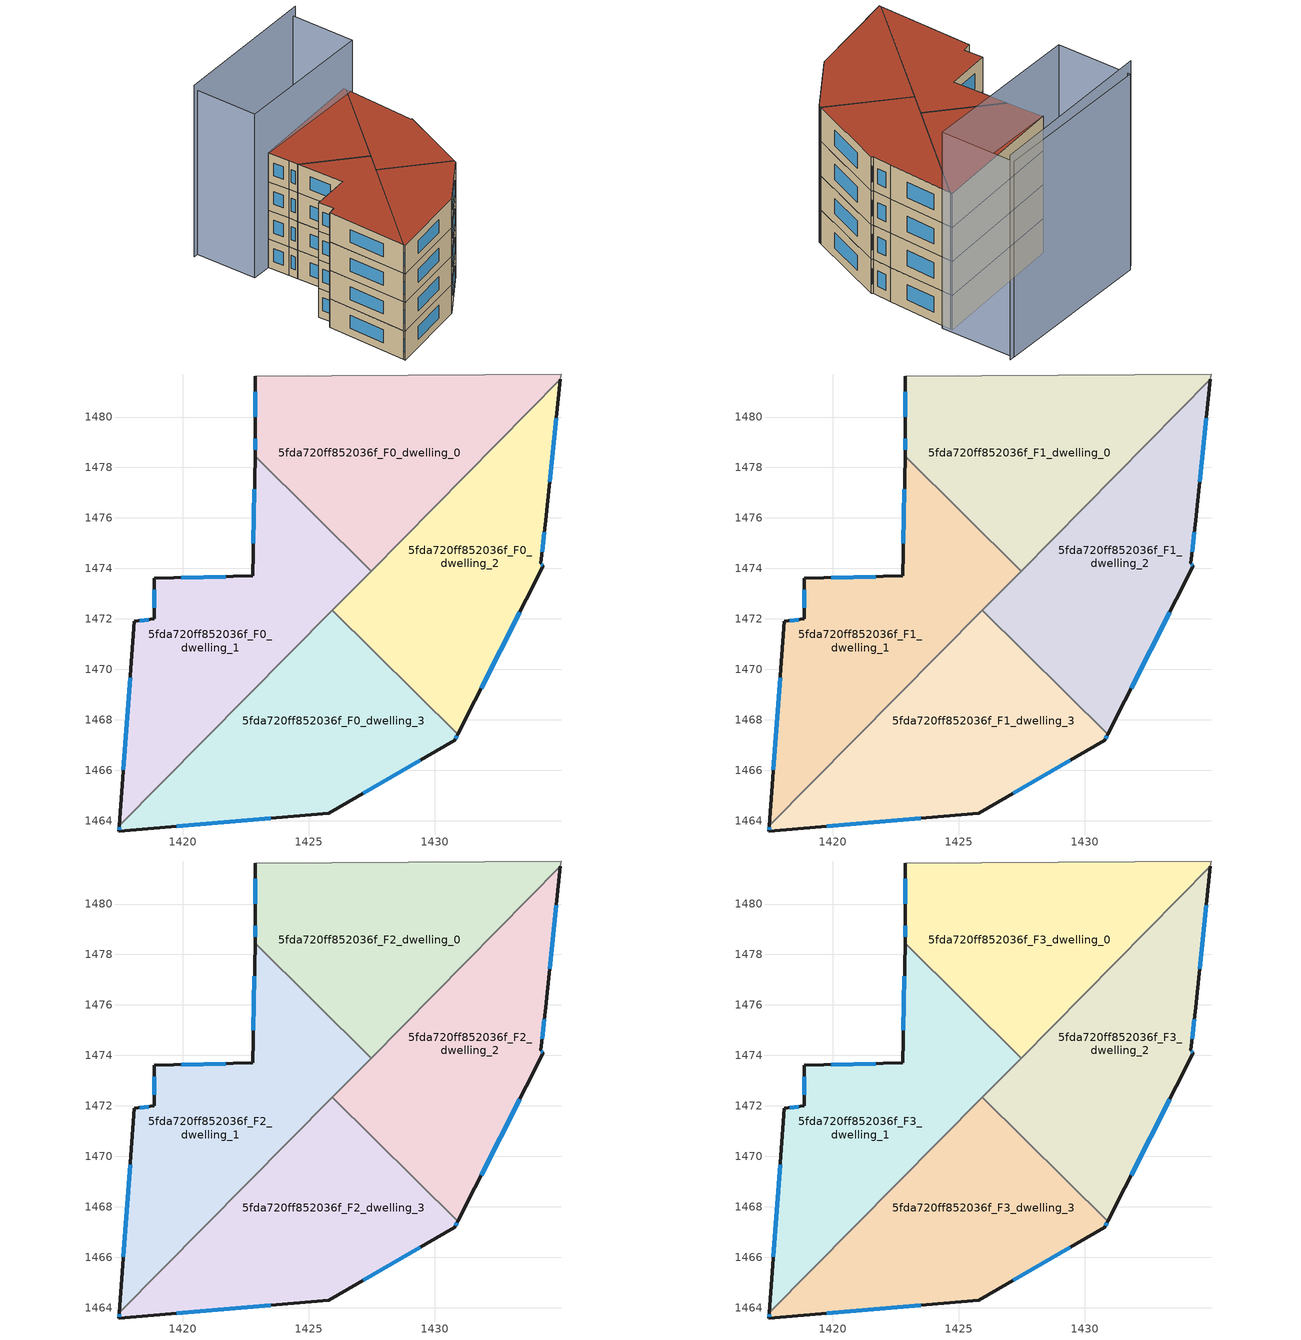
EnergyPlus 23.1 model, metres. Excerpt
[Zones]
5fda720ff852036f_F0_dwelling_0
 floor ground (EU_floor_Construction): 1435,1481.71 1434.97,1481.49 1427.47,1473.9 1422.87,1478.44 1422.89,1479.41 1422.89,1481.61 z0
 wall outside (EU_wall_Construction): 1422.89,1481.61 1422.89,1479.41 1422.87,1478.44 z0:3
 wall adiabatic (EU_wall_Construction): 1434.97,1481.49 1435,1481.71 1422.89,1481.61 z0:3
 wall to 5fda720ff852036f_F0_dwelling_1 (EU_wall_Construction): 1422.87,1478.44 1427.47,1473.9 z0:3
 wall to 5fda720ff852036f_F0_dwelling_2 (EU_wall_Construction): 1427.47,1473.9 1434.97,1481.49 z0:3
 window (EU_Window_Construction): 1422.88,1479.14 1422.87,1478.71 / 1422.89,1481 1422.89,1480.01 z0.83:2.17
5fda720ff852036f_F0_dwelling_1
 floor ground (EU_floor_Construction): 1427.47,1473.9 1417.49,1463.8 1418.08,1471.9 1418.88,1472 1418.88,1473.6 1422.79,1473.7 1422.87,1478.44 z0
 wall outside (EU_wall_Construction): 1422.87,1478.44 1422.79,1473.7 1418.88,1473.6 1418.88,1472 1418.08,1471.9 1417.49,1463.8 z0:3
 wall to 5fda720ff852036f_F0_dwelling_3 (EU_wall_Construction): 1417.49,1463.8 1425.93,1472.34 z0:3
 wall to 5fda720ff852036f_F0_dwelling_2 (EU_wall_Construction): 1425.93,1472.34 1427.47,1473.9 z0:3
 window (EU_Window_Construction): 1418.66,1471.97 1418.3,1471.93 / 1418.88,1473.16 1418.88,1472.44 / 1421.71,1473.67 1419.96,1473.63 / 1422.85,1477.14 1422.81,1475 / 1417.92,1469.67 1417.65,1466.03 z0.83:2.17
5fda720ff852036f_F0_dwelling_2
 floor ground (EU_floor_Construction): 1434.97,1481.49 1434.39,1475.9 1434.19,1474.2 1434.29,1474.1 1430.91,1467.42 1425.93,1472.34 z0
 wall outside (EU_wall_Construction): 1430.91,1467.42 1434.29,1474.1 1434.19,1474.2 1434.39,1475.9 1434.97,1481.49 z0:3
 wall to 5fda720ff852036f_F0_dwelling_3 (EU_wall_Construction): 1425.93,1472.34 1430.9,1467.42 z0:3
 window (EU_Window_Construction): 1434.55,1477.44 1434.81,1479.95 / 1434.25,1474.67 1434.34,1475.43 / 1434.27,1474.13 1434.22,1474.17 / 1431.84,1469.26 1433.36,1472.26 z0.83:2.17
5fda720ff852036f_F0_dwelling_3
 floor ground (EU_floor_Construction): 1430.91,1467.42 1430.79,1467.2 1425.78,1464.29 1417.48,1463.6 1417.49,1463.8 1425.93,1472.34 z0
 wall outside (EU_wall_Construction): 1417.49,1463.8 1417.48,1463.6 1425.78,1464.29 1430.79,1467.2 1430.91,1467.42 z0:3
 window (EU_Window_Construction): 1419.76,1463.79 1423.5,1464.1 / 1417.49,1463.74 1417.48,1463.65 / 1430.82,1467.26 1430.87,1467.36 / 1427.16,1465.09 1429.41,1466.4 z0.83:2.17
5fda720ff852036f_F1_dwelling_0
 floor to 5fda720ff852036f_F0_dwelling_0 (EU_floor_Construction): 1435,1481.71 1434.97,1481.49 1427.47,1473.9 1422.87,1478.44 1422.89,1479.41 1422.89,1481.61 z3
 wall outside (EU_wall_Construction): 1422.89,1481.61 1422.89,1479.41 1422.87,1478.44 z3:6
 wall adiabatic (EU_wall_Construction): 1434.97,1481.49 1435,1481.71 1422.89,1481.61 z3:6
 wall to 5fda720ff852036f_F1_dwelling_1 (EU_wall_Construction): 1422.87,1478.44 1427.47,1473.9 z3:6
 wall to 5fda720ff852036f_F1_dwelling_2 (EU_wall_Construction): 1427.47,1473.9 1434.97,1481.49 z3:6
 window (EU_Window_Construction): 1422.88,1479.14 1422.87,1478.71 / 1422.89,1481 1422.89,1480.01 z3.83:5.17
5fda720ff852036f_F1_dwelling_1
 floor to 5fda720ff852036f_F0_dwelling_1 (EU_floor_Construction): 1427.47,1473.9 1417.49,1463.8 1418.08,1471.9 1418.88,1472 1418.88,1473.6 1422.78,1473.7 1422.87,1478.44 z3
 wall outside (EU_wall_Construction): 1422.87,1478.44 1422.79,1473.7 1418.88,1473.6 1418.88,1472 1418.08,1471.9 1417.49,1463.8 z3:6
 wall to 5fda720ff852036f_F1_dwelling_3 (EU_wall_Construction): 1417.49,1463.8 1425.93,1472.34 z3:6
 wall to 5fda720ff852036f_F1_dwelling_2 (EU_wall_Construction): 1425.93,1472.34 1427.47,1473.9 z3:6
 window (EU_Window_Construction): 1418.66,1471.97 1418.3,1471.93 / 1418.88,1473.16 1418.88,1472.44 / 1421.71,1473.67 1419.96,1473.63 / 1422.85,1477.14 1422.81,1475 / 1417.92,1469.67 1417.65,1466.03 z3.83:5.17
5fda720ff852036f_F1_dwelling_2
 floor to 5fda720ff852036f_F0_dwelling_2 (EU_floor_Construction): 1434.97,1481.49 1434.39,1475.9 1434.19,1474.2 1434.29,1474.1 1430.9,1467.42 1425.93,1472.34 z3
 wall outside (EU_wall_Construction): 1430.91,1467.42 1434.29,1474.1 1434.19,1474.2 1434.39,1475.9 1434.97,1481.49 z3:6
 wall to 5fda720ff852036f_F1_dwelling_3 (EU_wall_Construction): 1425.93,1472.34 1430.9,1467.42 z3:6
 window (EU_Window_Construction): 1434.55,1477.44 1434.81,1479.95 / 1434.25,1474.67 1434.34,1475.43 / 1434.27,1474.13 1434.22,1474.17 / 1431.84,1469.26 1433.36,1472.26 z3.83:5.17
5fda720ff852036f_F1_dwelling_3
 floor to 5fda720ff852036f_F0_dwelling_3 (EU_floor_Construction): 1430.9,1467.42 1430.79,1467.2 1425.78,1464.29 1417.48,1463.6 1417.49,1463.8 1425.93,1472.34 z3
 wall outside (EU_wall_Construction): 1417.49,1463.8 1417.48,1463.6 1425.78,1464.29 1430.79,1467.2 1430.91,1467.42 z3:6
 window (EU_Window_Construction): 1419.76,1463.79 1423.5,1464.1 / 1417.49,1463.74 1417.48,1463.65 / 1430.82,1467.26 1430.87,1467.36 / 1427.16,1465.09 1429.41,1466.4 z3.83:5.17
5fda720ff852036f_F2_dwelling_0
 floor to 5fda720ff852036f_F1_dwelling_0 (EU_floor_Construction): 1435,1481.71 1434.97,1481.49 1427.47,1473.9 1422.87,1478.44 1422.89,1479.41 1422.89,1481.61 z6
 wall outside (EU_wall_Construction): 1422.89,1481.61 1422.89,1479.41 1422.87,1478.44 z6:9
 wall adiabatic (EU_wall_Construction): 1434.97,1481.49 1435,1481.71 1422.89,1481.61 z6:9
 wall to 5fda720ff852036f_F2_dwelling_1 (EU_wall_Construction): 1422.87,1478.44 1427.47,1473.9 z6:9
 wall to 5fda720ff852036f_F2_dwelling_2 (EU_wall_Construction): 1427.47,1473.9 1434.97,1481.49 z6:9
 window (EU_Window_Construction): 1422.88,1479.14 1422.87,1478.71 / 1422.89,1481 1422.89,1480.01 z6.83:8.17
5fda720ff852036f_F2_dwelling_1
 floor to 5fda720ff852036f_F1_dwelling_1 (EU_floor_Construction): 1427.47,1473.9 1417.49,1463.8 1418.08,1471.9 1418.88,1472 1418.88,1473.6 1422.78,1473.7 1422.87,1478.44 z6
 wall outside (EU_wall_Construction): 1422.87,1478.44 1422.79,1473.7 1418.88,1473.6 1418.88,1472 1418.08,1471.9 1417.49,1463.8 z6:9
 wall to 5fda720ff852036f_F2_dwelling_3 (EU_wall_Construction): 1417.49,1463.8 1425.93,1472.34 z6:9
 wall to 5fda720ff852036f_F2_dwelling_2 (EU_wall_Construction): 1425.93,1472.34 1427.47,1473.9 z6:9
 window (EU_Window_Construction): 1418.66,1471.97 1418.3,1471.93 / 1418.88,1473.16 1418.88,1472.44 / 1421.71,1473.67 1419.96,1473.63 / 1422.85,1477.14 1422.81,1475 / 1417.92,1469.67 1417.65,1466.03 z6.83:8.17
5fda720ff852036f_F2_dwelling_2
 floor to 5fda720ff852036f_F1_dwelling_2 (EU_floor_Construction): 1434.97,1481.49 1434.39,1475.9 1434.19,1474.2 1434.29,1474.1 1430.9,1467.42 1425.93,1472.34 z6
 wall outside (EU_wall_Construction): 1430.91,1467.42 1434.29,1474.1 1434.19,1474.2 1434.39,1475.9 1434.97,1481.49 z6:9
 wall to 5fda720ff852036f_F2_dwelling_3 (EU_wall_Construction): 1425.93,1472.34 1430.9,1467.42 z6:9
 window (EU_Window_Construction): 1434.55,1477.44 1434.81,1479.95 / 1434.25,1474.67 1434.34,1475.43 / 1434.27,1474.13 1434.22,1474.17 / 1431.84,1469.26 1433.36,1472.26 z6.83:8.17
5fda720ff852036f_F2_dwelling_3
 floor to 5fda720ff852036f_F1_dwelling_3 (EU_floor_Construction): 1430.9,1467.42 1430.79,1467.2 1425.78,1464.29 1417.48,1463.6 1417.49,1463.8 1425.93,1472.34 z6
 wall outside (EU_wall_Construction): 1417.49,1463.8 1417.48,1463.6 1425.78,1464.29 1430.79,1467.2 1430.91,1467.42 z6:9
 window (EU_Window_Construction): 1419.76,1463.79 1423.5,1464.1 / 1417.49,1463.74 1417.48,1463.65 / 1430.82,1467.26 1430.87,1467.36 / 1427.16,1465.09 1429.41,1466.4 z6.83:8.17
5fda720ff852036f_F3_dwelling_0
 floor to 5fda720ff852036f_F2_dwelling_0 (EU_floor_Construction): 1435,1481.71 1434.97,1481.49 1427.47,1473.9 1422.87,1478.44 1422.89,1479.41 1422.89,1481.61 z9
 wall outside (EU_wall_Construction): 1422.89,1481.61 1422.89,1479.41 1422.87,1478.44 z9:12
 wall adiabatic (EU_wall_Construction): 1434.97,1481.49 1435,1481.71 1422.89,1481.61 z9:12
 wall to 5fda720ff852036f_F3_dwelling_1 (EU_wall_Construction): 1422.87,1478.44 1427.47,1473.9 z9:12
 wall to 5fda720ff852036f_F3_dwelling_2 (EU_wall_Construction): 1427.47,1473.9 1434.97,1481.49 z9:12
 window (EU_Window_Construction): 1422.88,1479.14 1422.87,1478.71 / 1422.89,1481 1422.89,1480.01 z9.83:11.17
 roof outside (EU_roof_Construction): 1427.47,1473.9 1434.97,1481.49 1435,1481.71 1422.89,1481.61 1422.89,1479.41 1422.87,1478.44 z12
5fda720ff852036f_F3_dwelling_1
 floor to 5fda720ff852036f_F2_dwelling_1 (EU_floor_Construction): 1427.47,1473.9 1417.49,1463.8 1418.08,1471.9 1418.88,1472 1418.88,1473.6 1422.78,1473.7 1422.87,1478.44 z9
 wall outside (EU_wall_Construction): 1422.87,1478.44 1422.79,1473.7 1418.88,1473.6 1418.88,1472 1418.08,1471.9 1417.49,1463.8 z9:12
 wall to 5fda720ff852036f_F3_dwelling_3 (EU_wall_Construction): 1417.49,1463.8 1425.93,1472.34 z9:12
 wall to 5fda720ff852036f_F3_dwelling_2 (EU_wall_Construction): 1425.93,1472.34 1427.47,1473.9 z9:12
 window (EU_Window_Construction): 1418.66,1471.97 1418.3,1471.93 / 1418.88,1473.16 1418.88,1472.44 / 1421.71,1473.67 1419.96,1473.63 / 1422.85,1477.14 1422.81,1475 / 1417.92,1469.67 1417.65,1466.03 z9.83:11.17
 roof outside (EU_roof_Construction): 1417.49,1463.8 1427.47,1473.9 1422.87,1478.44 1422.79,1473.7 1418.88,1473.6 1418.88,1472 1418.08,1471.9 z12
5fda720ff852036f_F3_dwelling_2
 floor to 5fda720ff852036f_F2_dwelling_2 (EU_floor_Construction): 1434.97,1481.49 1434.39,1475.9 1434.19,1474.2 1434.29,1474.1 1430.9,1467.42 1425.93,1472.34 z9
 wall outside (EU_wall_Construction): 1430.91,1467.42 1434.29,1474.1 1434.19,1474.2 1434.39,1475.9 1434.97,1481.49 z9:12
 wall to 5fda720ff852036f_F3_dwelling_3 (EU_wall_Construction): 1425.93,1472.34 1430.9,1467.42 z9:12
 window (EU_Window_Construction): 1434.55,1477.44 1434.81,1479.95 / 1434.25,1474.67 1434.34,1475.43 / 1434.27,1474.13 1434.22,1474.17 / 1431.84,1469.26 1433.36,1472.26 z9.83:11.17
 roof outside (EU_roof_Construction): 1430.91,1467.42 1434.29,1474.1 1434.19,1474.2 1434.39,1475.9 1434.97,1481.49 1425.93,1472.34 z12
5fda720ff852036f_F3_dwelling_3
 floor to 5fda720ff852036f_F2_dwelling_3 (EU_floor_Construction): 1430.9,1467.42 1430.79,1467.2 1425.78,1464.29 1417.48,1463.6 1417.49,1463.8 1425.93,1472.34 z9
 wall outside (EU_wall_Construction): 1417.49,1463.8 1417.48,1463.6 1425.78,1464.29 1430.79,1467.2 1430.91,1467.42 z9:12
 window (EU_Window_Construction): 1419.76,1463.79 1423.5,1464.1 / 1417.49,1463.74 1417.48,1463.65 / 1430.82,1467.26 1430.87,1467.36 / 1427.16,1465.09 1429.41,1466.4 z9.83:11.17
 roof outside (EU_roof_Construction): 1430.79,1467.2 1430.91,1467.42 1425.93,1472.34 1417.49,1463.8 1417.48,1463.6 1425.78,1464.29 z12
shading: 1421.19,1488.11 1435.5,1487.41 / 1435.5,1487.41 1435.18,1480.94 / 1435.18,1480.94 1420.87,1481.64 / 1420.87,1481.64 1421.19,1488.11 z0:17.2; 1435.92,1487.4 1420.73,1487.86 z0:18
[Building]
EU S2 Campaign: North Axis=0; Terrain=City; Solar Distribution=FullExterior
[Site:Location]
Lyon-Bron: Latitude=45.75; Longitude=5; Time Zone=1; Elevation=198
[SizingPeriod:WeatherFileDays]
AnnualSizingPeriod: Begin Month=1; Begin Day of Month=1; End Month=12; End Day of Month=31; Day of Week for Start Day=Monday; Use Weather File Daylight Saving Period=No; Use Weather File Rain and Snow Indicators=No
[MATERIAL]
EU_InternalMass_Material: Roughness=MediumRough; Thickness=0.1; Conductivity=1; Density=1800; Specific Heat=900; Thermal Absorptance=0.9; Solar Absorptance=0.7; Visible Absorptance=0.7
[MATERIAL:NOMASS] Roughness=MediumRough; Thermal Absorptance=0.9; Solar Absorptance=0.7; Visible Absorptance=0.7
Name | Thermal Resistance
EU_wall_NoMass | 0.87146
EU_roof_NoMass | 0.842276
EU_floor_NoMass | 0.496999
[WINDOWMATERIAL:SIMPLEGLAZINGSYSTEM]
EU_Window_SimpleGlazing: UFactor=2.2525; Solar Heat Gain Coefficient=0.76; Visible Transmittance=0.76
[CONSTRUCTION]
EU_wall_Construction: EU_wall_NoMass
EU_roof_Construction: EU_roof_NoMass
EU_floor_Construction: EU_floor_NoMass
EU_Window_Construction: EU_Window_SimpleGlazing
EU_InternalMass_Construction: EU_InternalMass_Material
[ZONE] Type=1; Multiplier=1; Ceiling Height=autocalculate; Floor Area=autocalculate; Part of Total Floor Area=Yes
Name | Volume
5fda720ff852036f_F0_dwelling_0 | 164.766
5fda720ff852036f_F1_dwelling_0; 5fda720ff852036f_F2_dwelling_0; 5fda720ff852036f_F3_dwelling_0 | 164.767
5fda720ff852036f_F0_dwelling_1; 5fda720ff852036f_F1_dwelling_1; 5fda720ff852036f_F2_dwelling_1; 5fda720ff852036f_F3_dwelling_1 | 164.772
5fda720ff852036f_F0_dwelling_2; 5fda720ff852036f_F1_dwelling_2; 5fda720ff852036f_F2_dwelling_2; 5fda720ff852036f_F3_dwelling_2 | 164.76
5fda720ff852036f_F0_dwelling_3; 5fda720ff852036f_F1_dwelling_3; 5fda720ff852036f_F2_dwelling_3; 5fda720ff852036f_F3_dwelling_3 | 164.783
[INTERNALMASS] Construction=EU_InternalMass_Construction
Name | Zone or ZoneList | Surface Area
5fda720ff852036f_F0_dwelling_0_EU_InternalMass | 5fda720ff852036f_F0_dwelling_0 | 54.9249
5fda720ff852036f_F0_dwelling_1_EU_InternalMass | 5fda720ff852036f_F0_dwelling_1 | 54.9238
5fda720ff852036f_F0_dwelling_2_EU_InternalMass | 5fda720ff852036f_F0_dwelling_2 | 54.9201
5fda720ff852036f_F0_dwelling_3_EU_InternalMass | 5fda720ff852036f_F0_dwelling_3 | 54.9272
5fda720ff852036f_F1_dwelling_0_EU_InternalMass | 5fda720ff852036f_F1_dwelling_0 | 54.9249
5fda720ff852036f_F1_dwelling_1_EU_InternalMass | 5fda720ff852036f_F1_dwelling_1 | 54.9238
5fda720ff852036f_F1_dwelling_2_EU_InternalMass | 5fda720ff852036f_F1_dwelling_2 | 54.9201
5fda720ff852036f_F1_dwelling_3_EU_InternalMass | 5fda720ff852036f_F1_dwelling_3 | 54.9272
5fda720ff852036f_F2_dwelling_0_EU_InternalMass | 5fda720ff852036f_F2_dwelling_0 | 54.9249
5fda720ff852036f_F2_dwelling_1_EU_InternalMass | 5fda720ff852036f_F2_dwelling_1 | 54.9238
5fda720ff852036f_F2_dwelling_2_EU_InternalMass | 5fda720ff852036f_F2_dwelling_2 | 54.9201
5fda720ff852036f_F2_dwelling_3_EU_InternalMass | 5fda720ff852036f_F2_dwelling_3 | 54.9272
5fda720ff852036f_F3_dwelling_0_EU_InternalMass | 5fda720ff852036f_F3_dwelling_0 | 54.9249
5fda720ff852036f_F3_dwelling_1_EU_InternalMass | 5fda720ff852036f_F3_dwelling_1 | 54.9238
5fda720ff852036f_F3_dwelling_2_EU_InternalMass | 5fda720ff852036f_F3_dwelling_2 | 54.9201
5fda720ff852036f_F3_dwelling_3_EU_InternalMass | 5fda720ff852036f_F3_dwelling_3 | 54.9272
[OTHEREQUIPMENT] Fuel Type=Electricity; Design Level Calculation Method=Watts/Area; Power per Zone Floor Area=1; Fraction Latent=0; Fraction Radiant=0; Fraction Lost=0; Carbon Dioxide Generation Rate=0; EndUse Subcategory=EU_Step8_InternalGains
Name | Zone or ZoneList or Space or SpaceList | Schedule
EU_Step8_InternalGain_5fda720ff852036f_F0_dwelling_0_f000 | 5fda720ff852036f_F0_dwelling_0 | EU_Step8_GainSchedule_5fda720ff852036f_F0_dwelling_0_f000
EU_Step8_InternalGain_5fda720ff852036f_F0_dwelling_1_f000 | 5fda720ff852036f_F0_dwelling_1 | EU_Step8_GainSchedule_5fda720ff852036f_F0_dwelling_1_f000
EU_Step8_InternalGain_5fda720ff852036f_F0_dwelling_2_f000 | 5fda720ff852036f_F0_dwelling_2 | EU_Step8_GainSchedule_5fda720ff852036f_F0_dwelling_2_f000
EU_Step8_InternalGain_5fda720ff852036f_F0_dwelling_3_f000 | 5fda720ff852036f_F0_dwelling_3 | EU_Step8_GainSchedule_5fda720ff852036f_F0_dwelling_3_f000
EU_Step8_InternalGain_5fda720ff852036f_F1_dwelling_0_f000 | 5fda720ff852036f_F1_dwelling_0 | EU_Step8_GainSchedule_5fda720ff852036f_F1_dwelling_0_f000
EU_Step8_InternalGain_5fda720ff852036f_F1_dwelling_1_f000 | 5fda720ff852036f_F1_dwelling_1 | EU_Step8_GainSchedule_5fda720ff852036f_F1_dwelling_1_f000
EU_Step8_InternalGain_5fda720ff852036f_F1_dwelling_2_f000 | 5fda720ff852036f_F1_dwelling_2 | EU_Step8_GainSchedule_5fda720ff852036f_F1_dwelling_2_f000
EU_Step8_InternalGain_5fda720ff852036f_F1_dwelling_3_f000 | 5fda720ff852036f_F1_dwelling_3 | EU_Step8_GainSchedule_5fda720ff852036f_F1_dwelling_3_f000
EU_Step8_InternalGain_5fda720ff852036f_F2_dwelling_0_f000 | 5fda720ff852036f_F2_dwelling_0 | EU_Step8_GainSchedule_5fda720ff852036f_F2_dwelling_0_f000
EU_Step8_InternalGain_5fda720ff852036f_F2_dwelling_1_f000 | 5fda720ff852036f_F2_dwelling_1 | EU_Step8_GainSchedule_5fda720ff852036f_F2_dwelling_1_f000
EU_Step8_InternalGain_5fda720ff852036f_F2_dwelling_2_f000 | 5fda720ff852036f_F2_dwelling_2 | EU_Step8_GainSchedule_5fda720ff852036f_F2_dwelling_2_f000
EU_Step8_InternalGain_5fda720ff852036f_F2_dwelling_3_f000 | 5fda720ff852036f_F2_dwelling_3 | EU_Step8_GainSchedule_5fda720ff852036f_F2_dwelling_3_f000
EU_Step8_InternalGain_5fda720ff852036f_F3_dwelling_0_f000 | 5fda720ff852036f_F3_dwelling_0 | EU_Step8_GainSchedule_5fda720ff852036f_F3_dwelling_0_f000
EU_Step8_InternalGain_5fda720ff852036f_F3_dwelling_1_f000 | 5fda720ff852036f_F3_dwelling_1 | EU_Step8_GainSchedule_5fda720ff852036f_F3_dwelling_1_f000
EU_Step8_InternalGain_5fda720ff852036f_F3_dwelling_2_f000 | 5fda720ff852036f_F3_dwelling_2 | EU_Step8_GainSchedule_5fda720ff852036f_F3_dwelling_2_f000
EU_Step8_InternalGain_5fda720ff852036f_F3_dwelling_3_f000 | 5fda720ff852036f_F3_dwelling_3 | EU_Step8_GainSchedule_5fda720ff852036f_F3_dwelling_3_f000
[ZONEVENTILATION:DESIGNFLOWRATE] Schedule=EU_AlwaysOn; Design Flow Rate Calculation Method=AirChanges/Hour; Air Changes per Hour=0.425; Ventilation Type=Natural; Fan Pressure Rise=0; Fan Total Efficiency=1; Constant Term Coefficient=1; Temperature Term Coefficient=0; Velocity Term Coefficient=0; Velocity Squared Term Coefficient=0; Minimum Indoor Temperature=-100; Maximum Indoor Temperature=100; Delta Temperature=-100; Minimum Outdoor Temperature=-100; Maximum Outdoor Temperature=100; Maximum Wind Speed=40
Name | Zone or ZoneList or Space or SpaceList
EU_ConstantAir_5fda720ff852036f_F0_dwelling_0 | 5fda720ff852036f_F0_dwelling_0
EU_ConstantAir_5fda720ff852036f_F0_dwelling_1 | 5fda720ff852036f_F0_dwelling_1
EU_ConstantAir_5fda720ff852036f_F0_dwelling_2 | 5fda720ff852036f_F0_dwelling_2
EU_ConstantAir_5fda720ff852036f_F0_dwelling_3 | 5fda720ff852036f_F0_dwelling_3
EU_ConstantAir_5fda720ff852036f_F1_dwelling_0 | 5fda720ff852036f_F1_dwelling_0
EU_ConstantAir_5fda720ff852036f_F1_dwelling_1 | 5fda720ff852036f_F1_dwelling_1
EU_ConstantAir_5fda720ff852036f_F1_dwelling_2 | 5fda720ff852036f_F1_dwelling_2
EU_ConstantAir_5fda720ff852036f_F1_dwelling_3 | 5fda720ff852036f_F1_dwelling_3
EU_ConstantAir_5fda720ff852036f_F2_dwelling_0 | 5fda720ff852036f_F2_dwelling_0
EU_ConstantAir_5fda720ff852036f_F2_dwelling_1 | 5fda720ff852036f_F2_dwelling_1
EU_ConstantAir_5fda720ff852036f_F2_dwelling_2 | 5fda720ff852036f_F2_dwelling_2
EU_ConstantAir_5fda720ff852036f_F2_dwelling_3 | 5fda720ff852036f_F2_dwelling_3
EU_ConstantAir_5fda720ff852036f_F3_dwelling_0 | 5fda720ff852036f_F3_dwelling_0
EU_ConstantAir_5fda720ff852036f_F3_dwelling_1 | 5fda720ff852036f_F3_dwelling_1
EU_ConstantAir_5fda720ff852036f_F3_dwelling_2 | 5fda720ff852036f_F3_dwelling_2
EU_ConstantAir_5fda720ff852036f_F3_dwelling_3 | 5fda720ff852036f_F3_dwelling_3
[HVACTEMPLATE:THERMOSTAT] Constant Heating Setpoint=20; Constant Cooling Setpoint=50
EU_HeatOnly_5fda720ff852036f_F0_dwelling_0; EU_HeatOnly_5fda720ff852036f_F0_dwelling_1; EU_HeatOnly_5fda720ff852036f_F0_dwelling_2; EU_HeatOnly_5fda720ff852036f_F0_dwelling_3; EU_HeatOnly_5fda720ff852036f_F1_dwelling_0; EU_HeatOnly_5fda720ff852036f_F1_dwelling_1; EU_HeatOnly_5fda720ff852036f_F1_dwelling_2; EU_HeatOnly_5fda720ff852036f_F1_dwelling_3; EU_HeatOnly_5fda720ff852036f_F2_dwelling_0; EU_HeatOnly_5fda720ff852036f_F2_dwelling_1; EU_HeatOnly_5fda720ff852036f_F2_dwelling_2; EU_HeatOnly_5fda720ff852036f_F2_dwelling_3; EU_HeatOnly_5fda720ff852036f_F3_dwelling_0; EU_HeatOnly_5fda720ff852036f_F3_dwelling_1; EU_HeatOnly_5fda720ff852036f_F3_dwelling_2; EU_HeatOnly_5fda720ff852036f_F3_dwelling_3
[HVACTEMPLATE:ZONE:IDEALLOADSAIRSYSTEM] System Availability Schedule=EU_AlwaysOn; Maximum Heating Supply Air Temperature=50; Minimum Cooling Supply Air Temperature=13; Maximum Heating Supply Air Humidity Ratio=0.0156; Minimum Cooling Supply Air Humidity Ratio=0.0077; Heating Limit=NoLimit; Cooling Limit=NoLimit; Heating Availability Schedule=EU_AlwaysOn; Cooling Availability Schedule=EU_CoolingOff; Dehumidification Control Type=ConstantSensibleHeatRatio; Cooling Sensible Heat Ratio=0.7; Dehumidification Setpoint=60; Humidification Control Type=None; Humidification Setpoint=30; Outdoor Air Method=None; Outdoor Air Flow Rate per Person=0.00944; Outdoor Air Flow Rate per Zone Floor Area=0; Outdoor Air Flow Rate per Zone=0; Demand Controlled Ventilation Type=None; Outdoor Air Economizer Type=NoEconomizer; Heat Recovery Type=None; Sensible Heat Recovery Effectiveness=0.7; Latent Heat Recovery Effectiveness=0.65
Name | Template Thermostat
5fda720ff852036f_F0_dwelling_0 | EU_HeatOnly_5fda720ff852036f_F0_dwelling_0
5fda720ff852036f_F0_dwelling_1 | EU_HeatOnly_5fda720ff852036f_F0_dwelling_1
5fda720ff852036f_F0_dwelling_2 | EU_HeatOnly_5fda720ff852036f_F0_dwelling_2
5fda720ff852036f_F0_dwelling_3 | EU_HeatOnly_5fda720ff852036f_F0_dwelling_3
5fda720ff852036f_F1_dwelling_0 | EU_HeatOnly_5fda720ff852036f_F1_dwelling_0
5fda720ff852036f_F1_dwelling_1 | EU_HeatOnly_5fda720ff852036f_F1_dwelling_1
5fda720ff852036f_F1_dwelling_2 | EU_HeatOnly_5fda720ff852036f_F1_dwelling_2
5fda720ff852036f_F1_dwelling_3 | EU_HeatOnly_5fda720ff852036f_F1_dwelling_3
5fda720ff852036f_F2_dwelling_0 | EU_HeatOnly_5fda720ff852036f_F2_dwelling_0
5fda720ff852036f_F2_dwelling_1 | EU_HeatOnly_5fda720ff852036f_F2_dwelling_1
5fda720ff852036f_F2_dwelling_2 | EU_HeatOnly_5fda720ff852036f_F2_dwelling_2
5fda720ff852036f_F2_dwelling_3 | EU_HeatOnly_5fda720ff852036f_F2_dwelling_3
5fda720ff852036f_F3_dwelling_0 | EU_HeatOnly_5fda720ff852036f_F3_dwelling_0
5fda720ff852036f_F3_dwelling_1 | EU_HeatOnly_5fda720ff852036f_F3_dwelling_1
5fda720ff852036f_F3_dwelling_2 | EU_HeatOnly_5fda720ff852036f_F3_dwelling_2
5fda720ff852036f_F3_dwelling_3 | EU_HeatOnly_5fda720ff852036f_F3_dwelling_3
[SIZING:ZONE] Zone Cooling Design Supply Air Temperature Input Method=SupplyAirTemperature; Zone Cooling Design Supply Air Temperature=13; Zone Heating Design Supply Air Temperature Input Method=SupplyAirTemperature; Zone Heating Design Supply Air Temperature=50; Zone Cooling Design Supply Air Humidity Ratio=0.008; Zone Heating Design Supply Air Humidity Ratio=0.008; Cooling Design Air Flow Method=DesignDay; Cooling Design Air Flow Rate=0; Cooling Minimum Air Flow per Zone Floor Area=0.000762; Cooling Minimum Air Flow=0; Cooling Minimum Air Flow Fraction=0.2; Heating Design Air Flow Method=DesignDay; Heating Design Air Flow Rate=0; Heating Maximum Air Flow per Zone Floor Area=0.002032; Heating Maximum Air Flow=0.141576; Heating Maximum Air Flow Fraction=0.3; Account for Dedicated Outdoor Air System=No; Dedicated Outdoor Air System Control Strategy=NeutralSupplyAir; Dedicated Outdoor Air Low Setpoint Temperature for Design=autosize; Dedicated Outdoor Air High Setpoint Temperature for Design=autosize; Zone Load Sizing Method=Sensible Load Only No Latent Load; Zone Latent Cooling Design Supply Air Humidity Ratio Input Method=HumidityRatioDifference; Zone Cooling Design Supply Air Humidity Ratio Difference=0.005; Zone Latent Heating Design Supply Air Humidity Ratio Input Method=HumidityRatioDifference; Zone Humidification Design Supply Air Humidity Ratio Difference=0.005
5fda720ff852036f_F0_dwelling_0; 5fda720ff852036f_F0_dwelling_1; 5fda720ff852036f_F0_dwelling_2; 5fda720ff852036f_F0_dwelling_3; 5fda720ff852036f_F1_dwelling_0; 5fda720ff852036f_F1_dwelling_1; 5fda720ff852036f_F1_dwelling_2; 5fda720ff852036f_F1_dwelling_3; 5fda720ff852036f_F2_dwelling_0; 5fda720ff852036f_F2_dwelling_1; 5fda720ff852036f_F2_dwelling_2; 5fda720ff852036f_F2_dwelling_3; 5fda720ff852036f_F3_dwelling_0; 5fda720ff852036f_F3_dwelling_1; 5fda720ff852036f_F3_dwelling_2; 5fda720ff852036f_F3_dwelling_3
[SCHEDULE:CONSTANT]
Name | Hourly Value
EU_AlwaysOn | 1
EU_CoolingOff | 0
[SCHEDULE:FILE] Column Number=1; Rows to Skip at Top=0; Number of Hours of Data=8760; Column Separator=Comma; Interpolate to Timestep=No; Minutes per Item=60; Adjust Schedule for Daylight Savings=Yes
Name | File
EU_Step8_GainSchedule_5fda720ff852036f_F0_dwelling_0_f000 | ../../schedules/5fda720ff852036f/5fda720ff852036f_F0_dwelling_0_f000_gain.csv
EU_Step8_GainSchedule_5fda720ff852036f_F0_dwelling_1_f000 | ../../schedules/5fda720ff852036f/5fda720ff852036f_F0_dwelling_1_f000_gain.csv
EU_Step8_GainSchedule_5fda720ff852036f_F0_dwelling_2_f000 | ../../schedules/5fda720ff852036f/5fda720ff852036f_F0_dwelling_2_f000_gain.csv
EU_Step8_GainSchedule_5fda720ff852036f_F0_dwelling_3_f000 | ../../schedules/5fda720ff852036f/5fda720ff852036f_F0_dwelling_3_f000_gain.csv
EU_Step8_GainSchedule_5fda720ff852036f_F1_dwelling_0_f000 | ../../schedules/5fda720ff852036f/5fda720ff852036f_F1_dwelling_0_f000_gain.csv
EU_Step8_GainSchedule_5fda720ff852036f_F1_dwelling_1_f000 | ../../schedules/5fda720ff852036f/5fda720ff852036f_F1_dwelling_1_f000_gain.csv
EU_Step8_GainSchedule_5fda720ff852036f_F1_dwelling_2_f000 | ../../schedules/5fda720ff852036f/5fda720ff852036f_F1_dwelling_2_f000_gain.csv
EU_Step8_GainSchedule_5fda720ff852036f_F1_dwelling_3_f000 | ../../schedules/5fda720ff852036f/5fda720ff852036f_F1_dwelling_3_f000_gain.csv
EU_Step8_GainSchedule_5fda720ff852036f_F2_dwelling_0_f000 | ../../schedules/5fda720ff852036f/5fda720ff852036f_F2_dwelling_0_f000_gain.csv
EU_Step8_GainSchedule_5fda720ff852036f_F2_dwelling_1_f000 | ../../schedules/5fda720ff852036f/5fda720ff852036f_F2_dwelling_1_f000_gain.csv
EU_Step8_GainSchedule_5fda720ff852036f_F2_dwelling_2_f000 | ../../schedules/5fda720ff852036f/5fda720ff852036f_F2_dwelling_2_f000_gain.csv
EU_Step8_GainSchedule_5fda720ff852036f_F2_dwelling_3_f000 | ../../schedules/5fda720ff852036f/5fda720ff852036f_F2_dwelling_3_f000_gain.csv
EU_Step8_GainSchedule_5fda720ff852036f_F3_dwelling_0_f000 | ../../schedules/5fda720ff852036f/5fda720ff852036f_F3_dwelling_0_f000_gain.csv
EU_Step8_GainSchedule_5fda720ff852036f_F3_dwelling_1_f000 | ../../schedules/5fda720ff852036f/5fda720ff852036f_F3_dwelling_1_f000_gain.csv
EU_Step8_GainSchedule_5fda720ff852036f_F3_dwelling_2_f000 | ../../schedules/5fda720ff852036f/5fda720ff852036f_F3_dwelling_2_f000_gain.csv
EU_Step8_GainSchedule_5fda720ff852036f_F3_dwelling_3_f000 | ../../schedules/5fda720ff852036f/5fda720ff852036f_F3_dwelling_3_f000_gain.csv
